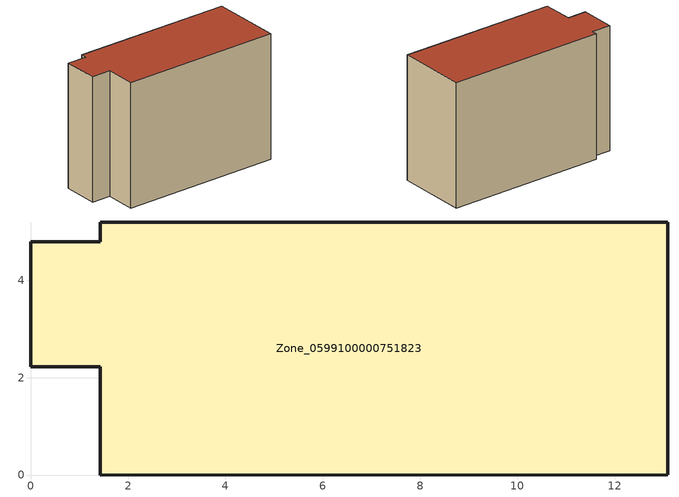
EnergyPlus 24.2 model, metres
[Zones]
Zone_0599100000751823
 floor ground (C_G): 1.43,2.22 0,2.22 0,4.79 1.43,4.79 1.43,5.19 13.09,5.2 13.09,0.01 1.43,0 z0
 wall outside (C_F): 1.43,4.79 0,4.79 0,2.22 1.43,2.22 1.43,0 13.09,0.01 13.09,5.2 1.43,5.19 1.43,4.79 z0:9.18
 roof outside (C_R): 1.43,2.22 1.43,0 13.09,0.01 13.09,5.2 1.43,5.19 1.43,4.79 0,4.79 0,2.22 z9.18
[BUILDING]
Pand.0599100000751823: North Axis=0; Terrain=City; Loads Convergence Tolerance Value=0.04; Temperature Convergence Tolerance Value=0.4; Solar Distribution=FullExterior; Maximum Number of Warmup Days=25; Minimum Number of Warmup Days=1
[Site:Location]
Rotterdam.The.Hague.AP_ZH_NLD Design_Conditions: Latitude=51.96; Longitude=4.45; Time Zone=1; Elevation=-4.5
[SITE:GROUNDTEMPERATURE:BUILDINGSURFACE]
18, 18, 18, 18, 18, 18, 18, 18, 18, 18, 18, 18
[MATERIAL] Thermal Absorptance=0.9; Solar Absorptance=0.7; Visible Absorptance=0.7
Name | Roughness | Thickness | Conductivity | Density | Specific Heat
G.TC.2006-2014 | MediumSmooth | 0.15 | 0.06 | 540 | 1210
F.TC.2006-2014 | Rough | 0.3 | 0.12 | 1920 | 840
R.TC.2006-2014 | MediumRough | 0.2 | 0.08 | 1500 | 1000
[CONSTRUCTION]
C_G: G.TC.2006-2014
C_F: F.TC.2006-2014
C_R: R.TC.2006-2014
[ZONE]
Zone_0599100000751823: Type=1; Multiplier=1; Ceiling Height=Autocalculate; Volume=Autocalculate; Floor Area=autocalculate; Part of Total Floor Area=Yes
[ZONEINFILTRATION:DESIGNFLOWRATE]
Infil_Zone_0599100000751823: Zone or ZoneList or Space or SpaceList=Zone_0599100000751823; Schedule=AlwaysOn; Design Flow Rate Calculation Method=Flow/Area; Flow Rate per Floor Area=0.0015; Constant Term Coefficient=1; Temperature Term Coefficient=0; Velocity Term Coefficient=0; Velocity Squared Term Coefficient=0
[HVACTEMPLATE:ZONE:IDEALLOADSAIRSYSTEM]
Zone_0599100000751823: Maximum Heating Supply Air Temperature=50; Minimum Cooling Supply Air Temperature=13; Maximum Heating Supply Air Humidity Ratio=0.0156; Minimum Cooling Supply Air Humidity Ratio=0.0077; Heating Limit=NoLimit; Cooling Limit=NoLimit; Dehumidification Control Type=ConstantSensibleHeatRatio; Cooling Sensible Heat Ratio=0.7; Dehumidification Setpoint=60; Humidification Control Type=None; Humidification Setpoint=30; Outdoor Air Method=None; Outdoor Air Flow Rate per Person=0.00944; Outdoor Air Flow Rate per Zone Floor Area=0; Outdoor Air Flow Rate per Zone=0; Demand Controlled Ventilation Type=None; Outdoor Air Economizer Type=NoEconomizer; Heat Recovery Type=None; Sensible Heat Recovery Effectiveness=0.7; Latent Heat Recovery Effectiveness=0.65
[ZONECONTROL:THERMOSTAT]
ThermostatControl_Zone_0599100000751823: Zone or ZoneList=Zone_0599100000751823; Control Type Schedule=DualSetpointControlType; Control 1=Thermostat_Zone_0599100000751823; Temperature Difference Between Cutout And Setpoint=0
[THERMOSTATSETPOINT:DUALSETPOINT]
Thermostat_Zone_0599100000751823: Heating Setpoint Temperature Schedule=HeatingSetpoint_Zone_0599100000751823; Cooling Setpoint Temperature Schedule=CoolingSetpoint_Zone_0599100000751823
[SCHEDULE:COMPACT]
HeatingSetpoint_Zone_0599100000751823: Through: 12/31, For: AllDays, Until: 24:00, 21
CoolingSetpoint_Zone_0599100000751823: Through: 12/31, For: AllDays, Until: 24:00, 24
DualSetpointControlType: Through: 12/31, For: AllDays, Until: 24:00, 4
AlwaysOn: Through: 12/31, For: AllDays, Until: 24:00, 1
